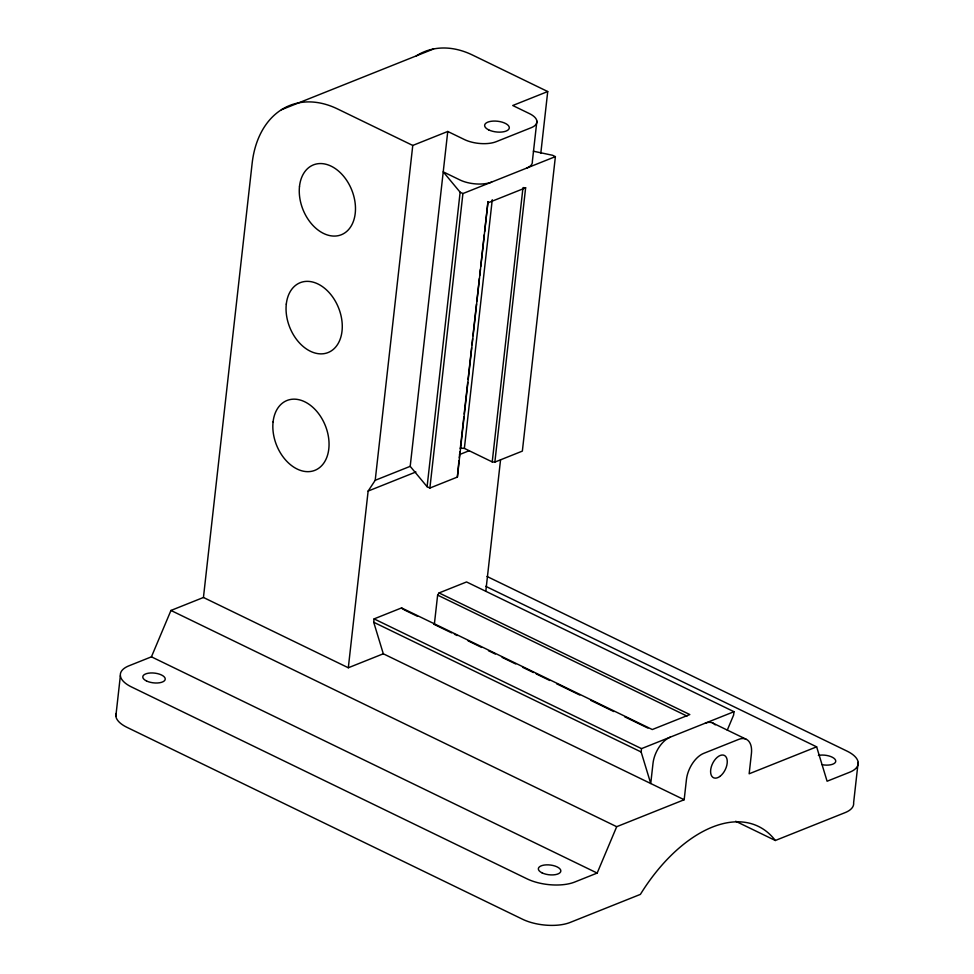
<?xml version="1.0" encoding="UTF-8"?>
<svg xmlns="http://www.w3.org/2000/svg" width="974" height="974" viewBox="0 0 974 974"><rect width="100%" height="100%" fill="white"/><g stroke="black" fill="none" stroke-linecap="round" stroke-linejoin="round"><path stroke-width="1.46" d="M115.845 716.121L120.374 675.725M487 576.462L847.015 751.112A33.859 14.732 6.4 0 1 849.596 772.26L827.096 781.233L816.638 746.839L749.152 773.794L751.417 753.596A22.572 12.82 -64.1 0 0 738.694 739.388L703.703 753.365A22.572 12.82 -64.1 0 0 686.439 779.553L684.174 799.739L616.7 826.695L597.172 873.069L574.684 882.054A33.859 14.732 6.4 0 1 527.117 878.877L131.514 686.962A33.859 14.732 6.4 0 1 128.945 665.814L151.433 656.829L170.961 610.454L203.444 597.476L252.144 163.328A101.564 70.956 68.2 0 1 337.552 108.954L412.769 145.443L447.76 131.466L464.476 139.574A22.572 9.825 6.4 0 0 496.192 141.693L531.183 127.716A22.572 9.825 6.4 0 0 529.454 113.617L512.738 105.509L547.729 91.544L540.789 153.381M203.444 597.476L348.315 667.762L368.135 491.066L375.209 480.304L412.769 145.443M684.174 799.739L383.306 653.785L373.712 622.252L374.089 618.892L401.58 607.91L652.3 729.538L689.799 714.563L439.067 592.935L437.63 595.114L434.343 624.383M484.626 231.739L487.998 201.594L457.378 477.065L429.887 488.047L427.099 486.696L410.2 466.339L447.76 131.466M427.099 486.696L460.13 192.207L443.231 171.85L459.947 179.959A22.572 9.825 6.4 0 0 491.663 182.077M429.887 488.047L462.918 193.558L555.387 156.631L522.356 451.108L494.865 462.09L492.223 461.907L464.367 448.393L460.398 448.137M458.924 460.812L457.378 477.065M459.265 457.804L459.935 451.778M460.276 448.758L463.831 417.116M464.16 414.096L467.715 382.453M468.056 379.434L471.599 347.779M471.94 344.772L472.621 338.745M472.95 335.726L476.505 304.083M476.846 301.063L479.378 278.454M479.719 275.447L480.389 269.421M480.73 266.401L484.285 234.758M464.367 448.393L492.26 199.731M492.223 461.907L522.819 189.126M494.865 462.09L525.631 187.799L522.989 187.617M536.881 121.105L532.352 161.489A22.572 9.825 6.4 0 1 526.642 168.1M485.807 591.206L500.551 459.825M670.27 737.148A22.572 12.82 -64.1 0 0 653.006 763.336L650.742 783.522L641.148 751.989L641.525 748.629L733.994 711.702L733.617 715.062L727.274 730.147M858.155 762.338L853.626 802.722A33.859 14.732 6.4 0 1 845.055 812.645L775.328 840.489A136.823 77.689 -64.1 0 0 640.381 894.388L570.155 922.439A33.859 14.732 6.4 0 1 522.588 919.261L126.985 727.347A33.859 14.732 6.4 0 1 116.04 713.552M281.389 109.758L433.54 48.98M488.144 202.775L525.631 187.799M375.209 480.304L410.2 466.339M368.135 491.066L415.922 471.976M459.509 454.578L469.346 450.645M439.067 592.935L466.558 581.953L733.994 711.702M348.315 667.762L383.306 653.785M533.362 151.214L552.599 155.28L555.387 156.631M547.729 91.544L472.512 55.043A101.564 70.956 68.2 0 0 416.336 55.859M460.13 192.207L462.918 193.558M485.746 586.324L816.638 746.839M712.457 722.891L745.889 739.108M437.63 595.114L686.999 716.085M404.003 609.748L417.627 616.359M433.978 624.297L451.692 632.893M454.42 634.208L457.147 635.535M468.044 640.819L481.667 647.43M488.485 650.742L495.303 654.041M502.109 657.353L515.733 663.964M522.551 667.263L533.448 672.547M536.175 673.874L549.799 680.485M556.617 683.785L579.786 695.022M590.682 700.318L613.851 711.556M624.748 716.84L647.917 728.077M374.089 618.892L641.525 748.629M373.712 622.252L641.148 751.989M735.687 821.252L775.328 840.489M170.961 610.454L616.7 826.695M151.433 656.829L597.172 873.069M401.58 607.91L402.639 609.091M705.261 723.171A22.572 12.82 -64.1 0 1 715.196 724.851M818.391 755.398A11.286 4.907 6.4 0 1 835.558 760.183A11.286 4.907 6.4 0 1 822.202 764.712M488.717 129.895A12.418 5.406 6.4 0 0 509.049 128.811A12.418 5.406 6.4 0 0 493.124 121.093A12.418 5.406 6.4 0 0 488.717 129.895M719.859 776.448A12.418 7.049 -64.1 0 0 725.642 756.396A12.418 7.049 -64.1 0 0 711.288 766.879A12.418 7.049 -64.1 0 0 719.859 776.448M273.085 421.888A37.621 26.286 68.2 0 0 311.595 471.306A37.621 26.286 68.2 0 0 318.133 413.013A37.621 26.286 68.2 0 0 273.085 421.888M286.295 304.095A37.621 26.286 68.2 0 0 324.817 353.513A37.621 26.286 68.2 0 0 331.355 295.219A37.621 26.286 68.2 0 0 286.295 304.095M299.505 186.302A37.621 26.286 68.2 0 0 338.027 235.72A37.621 26.286 68.2 0 0 344.565 177.426A37.621 26.286 68.2 0 0 299.505 186.302M542.104 872.887A11.286 4.907 6.4 0 0 560.598 871.9A11.286 4.907 6.4 0 0 546.122 864.875A11.286 4.907 6.4 0 0 542.104 872.887M146.514 680.972A11.286 4.907 6.4 0 0 164.996 679.998A11.286 4.907 6.4 0 0 150.52 672.973A11.286 4.907 6.4 0 0 146.514 680.972"/></g></svg>
